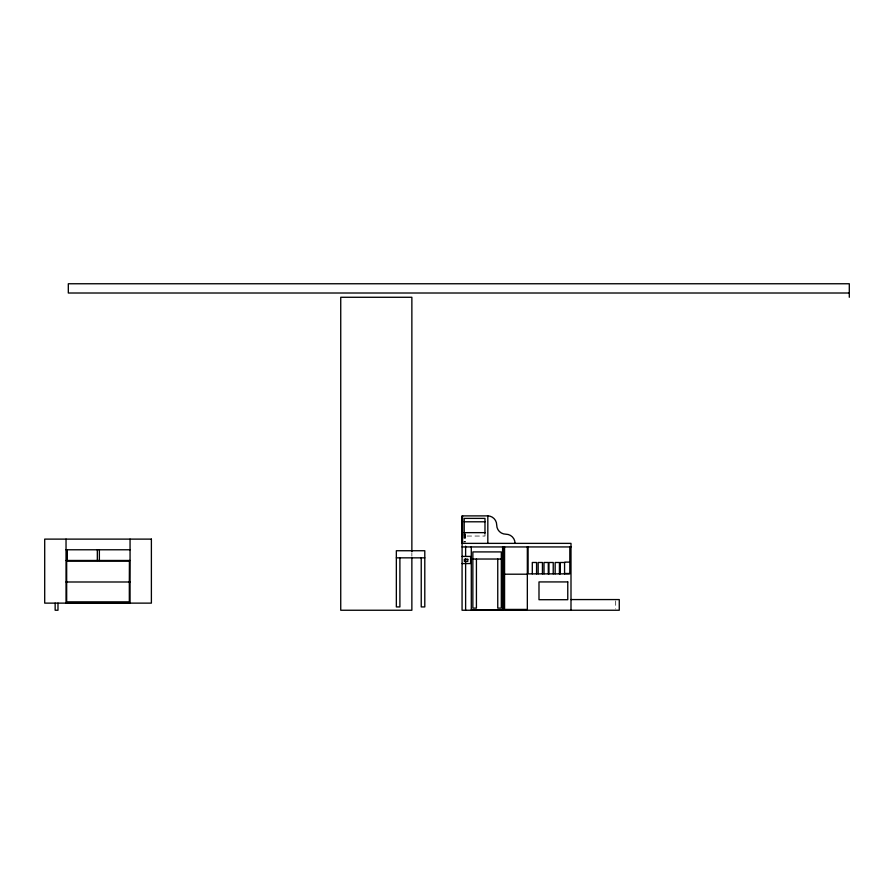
<?xml version="1.0" encoding="UTF-8"?>
<svg xmlns="http://www.w3.org/2000/svg" width="894" height="894" viewBox="0 0 894 894"><rect width="100%" height="100%" fill="white"/><g stroke="black" fill="none" stroke-linecap="round" stroke-linejoin="round"><path stroke-width="0.67" stroke-dasharray="4.47 3.35" d="M615.698 600.902L615.698 608.903M484.984 533.774L484.984 536.042L464.198 536.042L464.198 533.774M465.618 533.763L465.618 542.01M465.159 533.763L465.159 542.01M464.701 533.763L464.701 542.01M464.265 533.763L464.265 542.01M463.841 533.763L463.841 542.01M411.866 553.207L411.866 555.99"/><path stroke-width="1.34" d="M849.3 293.008L68.313 293.008L68.313 283.756L849.3 283.756L849.3 297.277M464.198 521.794L484.984 521.794M464.198 532.645L484.984 532.645M462.064 543.373L570.998 543.373L570.998 610.244M462.064 546.938L570.998 546.938M66.033 549.776L130.055 549.776M462.064 556.437L470.602 556.437L470.602 563.555L462.064 563.555M396.344 557.845L424.795 557.845M472.859 559.029L501.31 559.029M66.033 560.471L130.055 560.471M564.907 562.114L569.176 562.114M564.907 573.501L569.176 573.501M504.574 574.205L527.337 574.205M66.033 581.994L130.055 581.994M129.328 582.441L129.418 561.108L66.67 561.108L66.67 601.897L129.328 601.897L129.328 581.994M570.998 599.572L619.263 599.572L619.263 610.244L462.064 610.244L462.097 515.894L487.822 515.894L487.822 543.373M66.033 602.623L130.055 602.623M569.813 546.77L569.813 573.87L528.097 573.87L528.097 546.77M564.572 573.87L564.572 562.494L560.303 562.494L560.303 573.87M559.432 573.87L559.432 562.494L555.163 562.494L555.163 573.87M553.23 573.87L553.23 562.494L548.961 562.494L548.961 573.87M548.279 573.87L548.279 562.482L544.01 562.482L544.01 573.87M542.434 573.87L542.434 562.482L538.166 562.482L538.166 573.87M536.568 573.87L536.568 562.482L532.299 562.482L532.299 573.87M527.337 546.793L527.337 609.429L504.574 609.429L504.574 546.793M503.3 546.659L503.3 609.999L471.294 609.999L471.294 546.659M502.596 546.938L502.596 609.999M497.757 559.029L497.757 608.11L501.31 608.11L501.31 551.911L472.859 551.911L472.859 608.11L476.424 608.11L476.424 559.029M484.984 533.45L484.984 518.397L464.198 518.397L464.198 533.45M465.618 546.167L465.618 555.912M465.618 558.705L465.618 610.244M462.544 515.894L462.544 543.373M462.332 515.894L462.332 543.373M421.23 557.845L421.23 606.925L424.795 606.925L424.795 550.738L396.344 550.738L396.344 606.925L399.897 606.925L399.897 557.845M411.866 551.822L411.866 297.277L340.737 297.277L340.737 610.244L411.866 610.244L411.866 557.387M130.055 539.116L130.055 603.126M99.368 549.754L99.368 560.471M97.334 549.754L97.334 560.471M67.229 550.257L67.229 559.968M66.726 549.754L66.726 560.471M66.033 539.116L66.033 603.126M57.987 603.126L57.987 610.244L55.149 610.244L55.149 603.126M487.532 515.849A9.175 9.175 0 0 1 496.706 525.024A9.175 9.175 0 0 0 505.881 534.199A9.175 9.175 0 0 1 515.056 543.373M151.388 539.116L44.7 539.116L44.7 603.126L151.388 603.126L151.388 539.116M467.797 559.286L464.344 559.286L464.344 561.421L467.797 561.421L467.797 559.286M567.768 581.927L538.993 581.927L538.993 599.706L567.768 599.706L567.768 581.927"/></g></svg>
